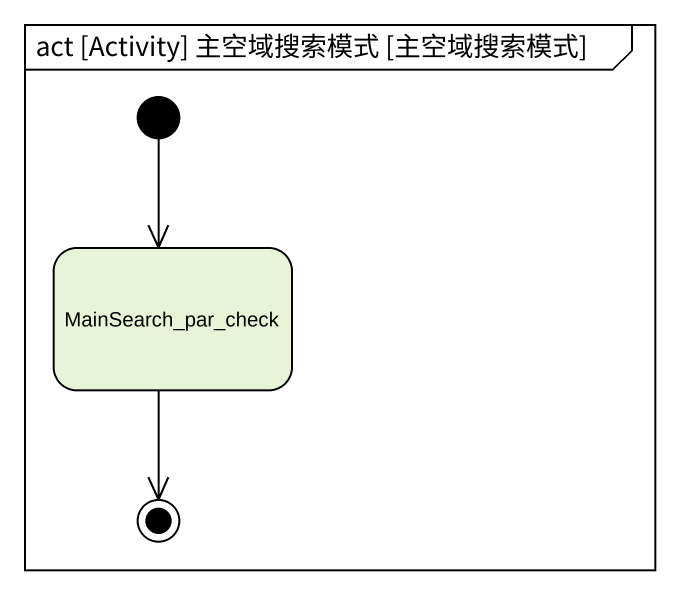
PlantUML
@startuml
mainframe act [Activity] 主空域搜索模式 [主空域搜索模式]
hide empty description
state MainSearch_par_check
[*] --> MainSearch_par_check
MainSearch_par_check --> [*]
@enduml
